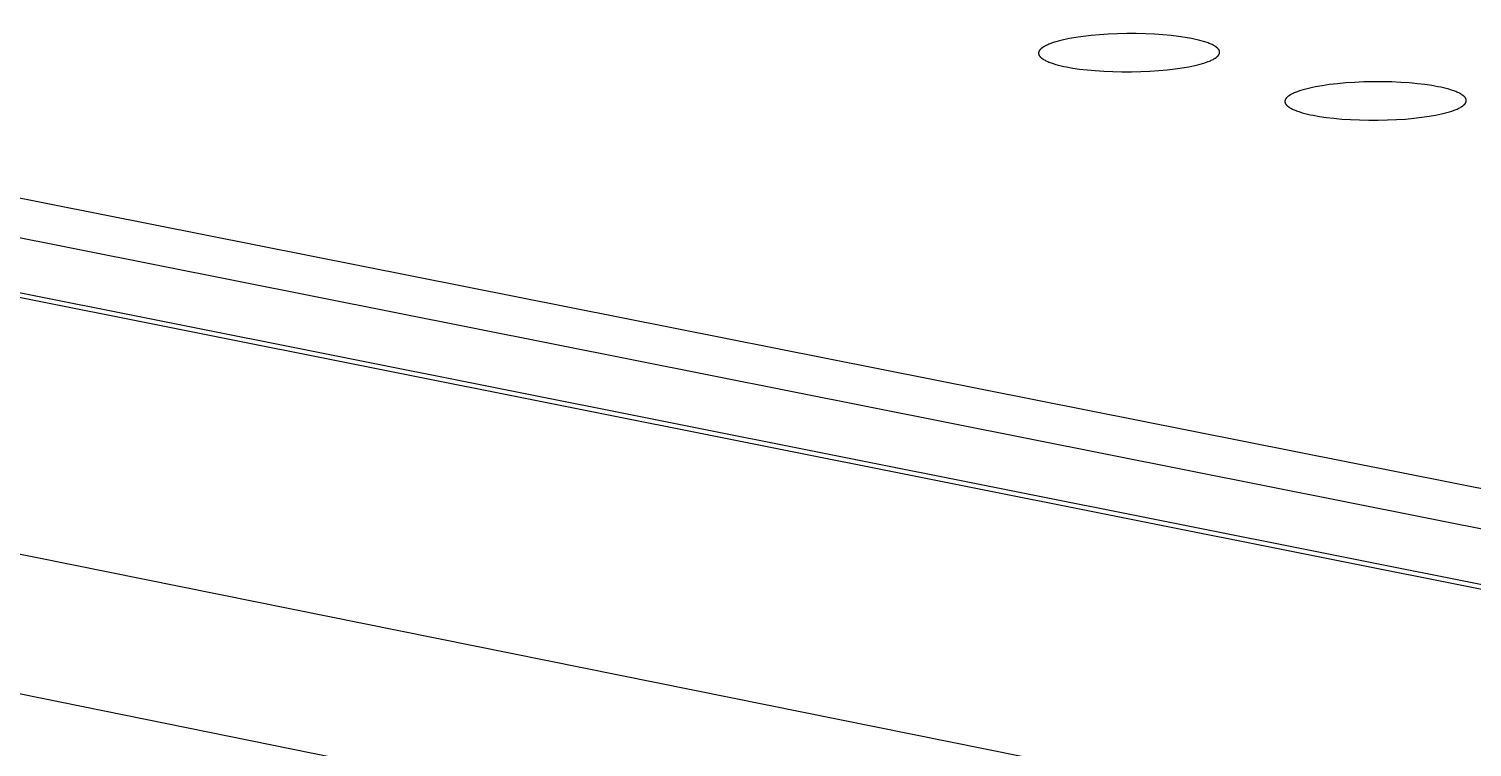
# Model space of a CAD drawing. Header units: millimetres. Extents: x 0 to 4030, y -54 to 2762.
# Drawn here: x 1063.05 to 1107.1, y 935.8 to 957.73 of the extents above; entities that cross this region are included whole.
import ezdxf

# ---------------------------------------------------------------- set-up
doc = ezdxf.new("R2010")
doc.units = ezdxf.units.MM
doc.header["$MEASUREMENT"] = 0
doc.layers.add('Utwórz2D linie widoczne', color=7, linetype='Continuous', true_color=0x000000)

msp = doc.modelspace()

# ---------------------------------------------------------------- linework, layer by layer
at = {"layer": 'Utwórz2D linie widoczne'}
for p, q in [((955.21, 971.007), (1194.672, 923.194)), ((955.963, 970.996), (1195.193, 923.238)), ((1176.524, 918.734), (936.896, 967.084)), ((936.898, 962.973), (1171.672, 915.336)), ((1121.737, 940.828), (1027.823, 959.504)), ((1121.737, 939.601), (1027.834, 958.305)), ((1094.045, 957.189), (1094.021, 957.176)), ((1094.07, 957.203), (1094.045, 957.189)), ((1094.096, 957.217), (1094.07, 957.203)), ((1094.124, 957.23), (1094.096, 957.217)), ((1094.153, 957.243), (1094.124, 957.23)), ((1094.184, 957.256), (1094.153, 957.243)), ((1094.215, 957.268), (1094.184, 957.256)), ((1094.248, 957.281), (1094.215, 957.268)), ((1094.317, 957.305), (1094.248, 957.281)), ((1094.391, 957.328), (1094.317, 957.305)), ((1094.468, 957.35), (1094.391, 957.328)), ((1094.548, 957.371), (1094.468, 957.35)), ((1094.631, 957.39), (1094.548, 957.371)), ((1094.717, 957.409), (1094.631, 957.39)), ((1094.81, 957.428), (1094.717, 957.409)), ((1095.01, 957.463), (1094.81, 957.428)), ((1095.232, 957.494), (1095.01, 957.463)), ((1095.472, 957.522), (1095.232, 957.494)), ((1095.728, 957.546), (1095.472, 957.522)), ((1095.998, 957.564), (1095.728, 957.546)), ((1096.278, 957.576), (1095.998, 957.564)), ((1096.563, 957.582), (1096.278, 957.576)), ((1096.848, 957.582), (1096.563, 957.582)), ((1097.13, 957.576), (1096.848, 957.582)), ((1097.403, 957.564), (1097.13, 957.576)), ((1097.665, 957.546), (1097.403, 957.564)), ((1097.911, 957.523), (1097.665, 957.546)), ((1098.139, 957.496), (1097.911, 957.523)), ((1098.347, 957.465), (1098.139, 957.496)), ((1098.535, 957.432), (1098.347, 957.465)), ((1098.622, 957.414), (1098.535, 957.432)), ((1098.707, 957.395), (1098.622, 957.414)), ((1098.789, 957.375), (1098.707, 957.395)), ((1098.867, 957.353), (1098.789, 957.375)), ((1098.942, 957.331), (1098.867, 957.353)), ((1099.012, 957.307), (1098.942, 957.331)), ((1099.046, 957.295), (1099.012, 957.307)), ((1099.078, 957.283), (1099.046, 957.295)), ((1099.109, 957.27), (1099.078, 957.283)), ((1099.138, 957.257), (1099.109, 957.27)), ((1099.167, 957.244), (1099.138, 957.257)), ((1099.193, 957.231), (1099.167, 957.244)), ((1099.219, 957.217), (1099.193, 957.231)), ((1099.242, 957.204), (1099.219, 957.217)), ((1099.253, 957.197), (1099.242, 957.204)), ((1099.264, 957.19), (1099.253, 957.197)), ((1099.275, 957.183), (1099.264, 957.19)), ((1099.285, 957.176), (1099.275, 957.183)), ((1093.87, 956.999), (1093.869, 956.995)), ((1093.869, 956.995), (1093.869, 956.991)), ((1093.869, 956.991), (1093.869, 956.988)), ((1093.869, 956.988), (1093.869, 956.984)), ((1093.869, 956.984), (1093.869, 956.98)), ((1093.869, 956.98), (1093.869, 956.976)), ((1093.869, 956.976), (1093.869, 956.973)), ((1093.869, 956.973), (1093.869, 956.969)), ((1093.869, 956.969), (1093.87, 956.965)), ((1093.871, 957.007), (1093.87, 957.003)), ((1093.87, 957.003), (1093.87, 956.999)), ((1093.87, 956.965), (1093.87, 956.961)), ((1093.87, 956.961), (1093.871, 956.957)), ((1093.872, 957.01), (1093.871, 957.007)), ((1093.871, 956.957), (1093.872, 956.954)), ((1093.873, 957.018), (1093.872, 957.014)), ((1093.872, 957.014), (1093.872, 957.01)), ((1093.872, 956.954), (1093.873, 956.95)), ((1093.875, 957.022), (1093.873, 957.018)), ((1093.873, 956.95), (1093.874, 956.946)), ((1093.874, 956.946), (1093.875, 956.942)), ((1093.876, 957.025), (1093.875, 957.022)), ((1093.875, 956.942), (1093.877, 956.939)), ((1093.877, 957.029), (1093.876, 957.025)), ((1093.879, 957.033), (1093.877, 957.029)), ((1093.877, 956.939), (1093.878, 956.935)), ((1093.878, 956.935), (1093.879, 956.931)), ((1093.88, 957.037), (1093.879, 957.033)), ((1093.879, 956.931), (1093.881, 956.927)), ((1093.882, 957.041), (1093.88, 957.037)), ((1093.881, 956.927), (1093.883, 956.924)), ((1093.884, 957.044), (1093.882, 957.041)), ((1093.883, 956.924), (1093.885, 956.92)), ((1093.886, 957.048), (1093.884, 957.044)), ((1093.885, 956.92), (1093.887, 956.916)), ((1093.888, 957.052), (1093.886, 957.048)), ((1093.887, 956.916), (1093.889, 956.912)), ((1093.89, 957.056), (1093.888, 957.052)), ((1093.889, 956.912), (1093.891, 956.909)), ((1093.892, 957.059), (1093.89, 957.056)), ((1093.891, 956.909), (1093.893, 956.905)), ((1093.894, 957.063), (1093.892, 957.059)), ((1093.893, 956.905), (1093.896, 956.901)), ((1093.897, 957.067), (1093.894, 957.063)), ((1093.896, 956.901), (1093.898, 956.897)), ((1093.9, 957.071), (1093.897, 957.067)), ((1093.898, 956.897), (1093.901, 956.894)), ((1093.902, 957.074), (1093.9, 957.071)), ((1093.901, 956.894), (1093.904, 956.89)), ((1093.905, 957.078), (1093.902, 957.074)), ((1093.904, 956.89), (1093.907, 956.886)), ((1093.908, 957.082), (1093.905, 957.078)), ((1093.907, 956.886), (1093.91, 956.883)), ((1093.911, 957.085), (1093.908, 957.082)), ((1093.91, 956.883), (1093.913, 956.879)), ((1093.914, 957.089), (1093.911, 957.085)), ((1093.913, 956.879), (1093.916, 956.875)), ((1093.921, 957.096), (1093.914, 957.089)), ((1093.916, 956.875), (1093.919, 956.872)), ((1093.919, 956.872), (1093.926, 956.864)), ((1093.928, 957.104), (1093.921, 957.096)), ((1093.926, 956.864), (1093.934, 956.857)), ((1093.935, 957.111), (1093.928, 957.104)), ((1093.934, 956.857), (1093.942, 956.85)), ((1093.943, 957.118), (1093.935, 957.111)), ((1093.942, 956.85), (1093.95, 956.842)), ((1093.952, 957.126), (1093.943, 957.118)), ((1093.95, 956.842), (1093.959, 956.835)), ((1093.96, 957.133), (1093.952, 957.126)), ((1093.959, 956.835), (1093.968, 956.828)), ((1093.97, 957.14), (1093.96, 957.133)), ((1093.968, 956.828), (1093.977, 956.821)), ((1093.979, 957.147), (1093.97, 957.14)), ((1093.977, 956.821), (1093.987, 956.814)), ((1093.989, 957.154), (1093.979, 957.147)), ((1093.987, 956.814), (1093.998, 956.807)), ((1093.999, 957.162), (1093.989, 957.154)), ((1093.998, 956.807), (1094.009, 956.8)), ((1094.01, 957.169), (1093.999, 957.162)), ((1094.009, 956.8), (1094.02, 956.793)), ((1094.021, 957.176), (1094.01, 957.169)), ((1094.02, 956.793), (1094.043, 956.779)), ((1094.043, 956.779), (1094.069, 956.766)), ((1094.069, 956.766), (1094.095, 956.752)), ((1094.095, 956.752), (1094.123, 956.739)), ((1094.123, 956.739), (1094.153, 956.726)), ((1099.05, 956.728), (1099.082, 956.741)), ((1099.082, 956.741), (1099.112, 956.753)), ((1099.112, 956.753), (1099.141, 956.766)), ((1099.141, 956.766), (1099.169, 956.78)), ((1099.169, 956.78), (1099.195, 956.793)), ((1099.195, 956.793), (1099.22, 956.807)), ((1099.22, 956.807), (1099.243, 956.821)), ((1099.243, 956.821), (1099.255, 956.828)), ((1099.255, 956.828), (1099.265, 956.835)), ((1099.265, 956.835), (1099.276, 956.842)), ((1099.276, 956.842), (1099.286, 956.849)), ((1099.294, 957.168), (1099.285, 957.176)), ((1099.286, 956.849), (1099.295, 956.856)), ((1099.304, 957.161), (1099.294, 957.168)), ((1099.295, 956.856), (1099.304, 956.864)), ((1099.312, 957.154), (1099.304, 957.161)), ((1099.304, 956.864), (1099.313, 956.871)), ((1099.321, 957.147), (1099.312, 957.154)), ((1099.313, 956.871), (1099.321, 956.878)), ((1099.329, 957.14), (1099.321, 957.147)), ((1099.321, 956.878), (1099.329, 956.885)), ((1099.336, 957.132), (1099.329, 957.14)), ((1099.329, 956.885), (1099.336, 956.893)), ((1099.343, 957.125), (1099.336, 957.132)), ((1099.336, 956.893), (1099.343, 956.9)), ((1099.347, 957.121), (1099.343, 957.125)), ((1099.343, 956.9), (1099.35, 956.907)), ((1099.35, 957.118), (1099.347, 957.121)), ((1099.353, 957.114), (1099.35, 957.118)), ((1099.35, 956.907), (1099.353, 956.911)), ((1099.356, 957.11), (1099.353, 957.114)), ((1099.353, 956.911), (1099.356, 956.915)), ((1099.359, 957.107), (1099.356, 957.11)), ((1099.356, 956.915), (1099.359, 956.919)), ((1099.362, 957.103), (1099.359, 957.107)), ((1099.359, 956.919), (1099.362, 956.922)), ((1099.364, 957.099), (1099.362, 957.103)), ((1099.362, 956.922), (1099.365, 956.926)), ((1099.367, 957.095), (1099.364, 957.099)), ((1099.365, 956.926), (1099.367, 956.93)), ((1099.369, 957.092), (1099.367, 957.095)), ((1099.367, 956.93), (1099.37, 956.933)), ((1099.372, 957.088), (1099.369, 957.092)), ((1099.37, 956.933), (1099.372, 956.937)), ((1099.374, 957.084), (1099.372, 957.088)), ((1099.372, 956.937), (1099.374, 956.941)), ((1099.376, 957.081), (1099.374, 957.084)), ((1099.374, 956.941), (1099.376, 956.945)), ((1099.378, 957.077), (1099.376, 957.081)), ((1099.376, 956.945), (1099.378, 956.948)), ((1099.38, 957.073), (1099.378, 957.077)), ((1099.378, 956.948), (1099.38, 956.952)), ((1099.382, 957.069), (1099.38, 957.073)), ((1099.38, 956.952), (1099.382, 956.956)), ((1099.384, 957.066), (1099.382, 957.069)), ((1099.382, 956.956), (1099.384, 956.96)), ((1099.385, 957.062), (1099.384, 957.066)), ((1099.384, 956.96), (1099.385, 956.964)), ((1099.387, 957.058), (1099.385, 957.062)), ((1099.385, 956.964), (1099.387, 956.967)), ((1099.388, 957.054), (1099.387, 957.058)), ((1099.387, 956.967), (1099.388, 956.971)), ((1099.389, 957.05), (1099.388, 957.054)), ((1099.388, 956.971), (1099.389, 956.975)), ((1099.39, 957.047), (1099.389, 957.05)), ((1099.389, 956.975), (1099.39, 956.979)), ((1099.391, 957.043), (1099.39, 957.047)), ((1099.39, 956.979), (1099.391, 956.982)), ((1099.392, 957.039), (1099.391, 957.043)), ((1099.391, 956.982), (1099.392, 956.986)), ((1099.393, 957.035), (1099.392, 957.039)), ((1099.392, 956.986), (1099.393, 956.99)), ((1099.393, 957.032), (1099.393, 957.035)), ((1099.394, 957.028), (1099.393, 957.032)), ((1099.393, 956.994), (1099.394, 956.998)), ((1099.393, 956.99), (1099.393, 956.994)), ((1099.394, 957.024), (1099.394, 957.028)), ((1099.395, 957.02), (1099.394, 957.024)), ((1099.394, 957.001), (1099.395, 957.005)), ((1099.394, 956.998), (1099.394, 957.001)), ((1099.395, 957.016), (1099.395, 957.02)), ((1099.395, 957.013), (1099.395, 957.016)), ((1099.395, 957.009), (1099.395, 957.013)), ((1099.395, 957.005), (1099.395, 957.009)), ((1094.153, 956.726), (1094.184, 956.713)), ((1094.184, 956.713), (1094.216, 956.701)), ((1094.216, 956.701), (1094.249, 956.689)), ((1094.249, 956.689), (1094.319, 956.665)), ((1094.319, 956.665), (1094.394, 956.643)), ((1094.394, 956.643), (1094.472, 956.621)), ((1094.472, 956.621), (1094.554, 956.601)), ((1094.554, 956.601), (1094.639, 956.582)), ((1094.639, 956.582), (1094.726, 956.564)), ((1094.726, 956.564), (1094.914, 956.531)), ((1094.914, 956.531), (1095.123, 956.5)), ((1095.123, 956.5), (1095.351, 956.473)), ((1095.351, 956.473), (1095.597, 956.45)), ((1095.597, 956.45), (1095.859, 956.432)), ((1095.859, 956.432), (1096.133, 956.42)), ((1096.133, 956.42), (1096.415, 956.414)), ((1096.415, 956.414), (1096.701, 956.414)), ((1096.701, 956.414), (1096.986, 956.42)), ((1096.986, 956.42), (1097.266, 956.432)), ((1097.266, 956.432), (1097.536, 956.45)), ((1097.536, 956.45), (1097.793, 956.473)), ((1097.793, 956.473), (1098.034, 956.501)), ((1098.034, 956.501), (1098.255, 956.533)), ((1098.255, 956.533), (1098.456, 956.568)), ((1098.456, 956.568), (1098.548, 956.587)), ((1098.548, 956.587), (1098.635, 956.606)), ((1098.635, 956.606), (1098.718, 956.626)), ((1098.718, 956.626), (1098.798, 956.646)), ((1098.798, 956.646), (1098.875, 956.668)), ((1098.875, 956.668), (1098.948, 956.691)), ((1098.948, 956.691), (1099.017, 956.715)), ((1099.017, 956.715), (1099.05, 956.728)), ((1101.983, 955.877), (1101.906, 955.855)), ((1102.063, 955.898), (1101.983, 955.877)), ((1102.146, 955.918), (1102.063, 955.898)), ((1102.233, 955.937), (1102.146, 955.918)), ((1102.325, 955.956), (1102.233, 955.937)), ((1102.526, 955.991), (1102.325, 955.956)), ((1102.747, 956.023), (1102.526, 955.991)), ((1102.988, 956.051), (1102.747, 956.023)), ((1103.245, 956.074), (1102.988, 956.051)), ((1103.515, 956.092), (1103.245, 956.074)), ((1103.795, 956.104), (1103.515, 956.092)), ((1104.08, 956.111), (1103.795, 956.104)), ((1104.366, 956.11), (1104.08, 956.111)), ((1104.648, 956.104), (1104.366, 956.11)), ((1104.922, 956.092), (1104.648, 956.104)), ((1105.185, 956.074), (1104.922, 956.092)), ((1105.431, 956.051), (1105.185, 956.074)), ((1105.66, 956.024), (1105.431, 956.051)), ((1105.869, 955.994), (1105.66, 956.024)), ((1106.058, 955.96), (1105.869, 955.994)), ((1106.146, 955.942), (1106.058, 955.96)), ((1106.231, 955.923), (1106.146, 955.942)), ((1106.313, 955.903), (1106.231, 955.923)), ((1106.392, 955.881), (1106.313, 955.903)), ((1106.467, 955.859), (1106.392, 955.881)), ((1106.538, 955.835), (1106.467, 955.859)), ((1101.388, 955.525), (1101.387, 955.521)), ((1101.387, 955.521), (1101.387, 955.518)), ((1101.387, 955.518), (1101.387, 955.514)), ((1101.387, 955.514), (1101.387, 955.51)), ((1101.387, 955.51), (1101.387, 955.506)), ((1101.387, 955.506), (1101.387, 955.502)), ((1101.387, 955.502), (1101.387, 955.499)), ((1101.387, 955.499), (1101.388, 955.495)), ((1101.389, 955.533), (1101.388, 955.529)), ((1101.388, 955.529), (1101.388, 955.525)), ((1101.388, 955.495), (1101.388, 955.491)), ((1101.388, 955.491), (1101.389, 955.487)), ((1101.39, 955.54), (1101.389, 955.537)), ((1101.389, 955.537), (1101.389, 955.533)), ((1101.389, 955.487), (1101.39, 955.483)), ((1101.391, 955.544), (1101.39, 955.54)), ((1101.39, 955.483), (1101.39, 955.48)), ((1101.39, 955.48), (1101.391, 955.476)), ((1101.392, 955.548), (1101.391, 955.544)), ((1101.391, 955.476), (1101.393, 955.472)), ((1101.394, 955.552), (1101.392, 955.548)), ((1101.393, 955.472), (1101.394, 955.468)), ((1101.395, 955.556), (1101.394, 955.552)), ((1101.394, 955.468), (1101.395, 955.465)), ((1101.396, 955.559), (1101.395, 955.556)), ((1101.395, 955.465), (1101.397, 955.461)), ((1101.398, 955.563), (1101.396, 955.559)), ((1101.397, 955.461), (1101.398, 955.457)), ((1101.4, 955.567), (1101.398, 955.563)), ((1101.398, 955.457), (1101.4, 955.453)), ((1101.401, 955.571), (1101.4, 955.567)), ((1101.4, 955.453), (1101.402, 955.449)), ((1101.403, 955.574), (1101.401, 955.571)), ((1101.402, 955.449), (1101.404, 955.446)), ((1101.405, 955.578), (1101.403, 955.574)), ((1101.404, 955.446), (1101.406, 955.442)), ((1101.407, 955.582), (1101.405, 955.578)), ((1101.406, 955.442), (1101.408, 955.438)), ((1101.41, 955.586), (1101.407, 955.582)), ((1101.408, 955.438), (1101.41, 955.434)), ((1101.412, 955.589), (1101.41, 955.586)), ((1101.41, 955.434), (1101.412, 955.431)), ((1101.414, 955.593), (1101.412, 955.589)), ((1101.412, 955.431), (1101.415, 955.427)), ((1101.417, 955.597), (1101.414, 955.593)), ((1101.415, 955.427), (1101.417, 955.423)), ((1101.42, 955.601), (1101.417, 955.597)), ((1101.417, 955.423), (1101.42, 955.419)), ((1101.422, 955.604), (1101.42, 955.601)), ((1101.42, 955.419), (1101.423, 955.416)), ((1101.425, 955.608), (1101.422, 955.604)), ((1101.428, 955.612), (1101.425, 955.608)), ((1101.431, 955.616), (1101.428, 955.612)), ((1101.438, 955.623), (1101.431, 955.616)), ((1101.445, 955.63), (1101.438, 955.623)), ((1101.452, 955.638), (1101.445, 955.63)), ((1101.46, 955.645), (1101.452, 955.638)), ((1101.468, 955.652), (1101.46, 955.645)), ((1101.477, 955.66), (1101.468, 955.652)), ((1101.486, 955.667), (1101.477, 955.66)), ((1101.496, 955.674), (1101.486, 955.667)), ((1101.506, 955.681), (1101.496, 955.674)), ((1101.516, 955.688), (1101.506, 955.681)), ((1101.527, 955.695), (1101.516, 955.688)), ((1101.538, 955.702), (1101.527, 955.695)), ((1101.561, 955.716), (1101.538, 955.702)), ((1101.586, 955.73), (1101.561, 955.716)), ((1101.612, 955.744), (1101.586, 955.73)), ((1101.64, 955.757), (1101.612, 955.744)), ((1101.669, 955.77), (1101.64, 955.757)), ((1101.7, 955.783), (1101.669, 955.77)), ((1101.731, 955.796), (1101.7, 955.783)), ((1101.764, 955.808), (1101.731, 955.796)), ((1101.833, 955.832), (1101.764, 955.808)), ((1101.906, 955.855), (1101.833, 955.832)), ((1106.571, 955.823), (1106.538, 955.835)), ((1106.604, 955.81), (1106.571, 955.823)), ((1106.635, 955.797), (1106.604, 955.81)), ((1106.664, 955.785), (1106.635, 955.797)), ((1106.693, 955.771), (1106.664, 955.785)), ((1106.72, 955.758), (1106.693, 955.771)), ((1106.745, 955.744), (1106.72, 955.758)), ((1106.769, 955.731), (1106.745, 955.744)), ((1106.78, 955.724), (1106.769, 955.731)), ((1106.791, 955.717), (1106.78, 955.724)), ((1106.802, 955.71), (1106.791, 955.717)), ((1106.812, 955.702), (1106.802, 955.71)), ((1106.821, 955.695), (1106.812, 955.702)), ((1106.831, 955.688), (1106.821, 955.695)), ((1106.84, 955.681), (1106.831, 955.688)), ((1106.848, 955.674), (1106.84, 955.681)), ((1106.856, 955.666), (1106.848, 955.674)), ((1106.864, 955.659), (1106.856, 955.666)), ((1106.859, 955.411), (1106.866, 955.418)), ((1106.871, 955.652), (1106.864, 955.659)), ((1106.866, 955.418), (1106.873, 955.426)), ((1106.878, 955.644), (1106.871, 955.652)), ((1106.873, 955.426), (1106.877, 955.43)), ((1106.877, 955.43), (1106.88, 955.433)), ((1106.881, 955.641), (1106.878, 955.644)), ((1106.88, 955.433), (1106.883, 955.437)), ((1106.884, 955.637), (1106.881, 955.641)), ((1106.883, 955.437), (1106.886, 955.441)), ((1106.887, 955.633), (1106.884, 955.637)), ((1106.886, 955.441), (1106.889, 955.444)), ((1106.89, 955.629), (1106.887, 955.633)), ((1106.889, 955.444), (1106.892, 955.448)), ((1106.892, 955.626), (1106.89, 955.629)), ((1106.895, 955.622), (1106.892, 955.626)), ((1106.892, 955.448), (1106.894, 955.452)), ((1106.894, 955.452), (1106.897, 955.456)), ((1106.898, 955.618), (1106.895, 955.622)), ((1106.897, 955.456), (1106.899, 955.459)), ((1106.9, 955.615), (1106.898, 955.618)), ((1106.899, 955.459), (1106.902, 955.463)), ((1106.902, 955.611), (1106.9, 955.615)), ((1106.904, 955.607), (1106.902, 955.611)), ((1106.902, 955.463), (1106.904, 955.467)), ((1106.906, 955.603), (1106.904, 955.607)), ((1106.904, 955.467), (1106.906, 955.471)), ((1106.908, 955.599), (1106.906, 955.603)), ((1106.906, 955.471), (1106.908, 955.474)), ((1106.91, 955.596), (1106.908, 955.599)), ((1106.908, 955.474), (1106.91, 955.478)), ((1106.912, 955.592), (1106.91, 955.596)), ((1106.91, 955.478), (1106.911, 955.482)), ((1106.911, 955.482), (1106.913, 955.486)), ((1106.914, 955.588), (1106.912, 955.592)), ((1106.913, 955.486), (1106.915, 955.49)), ((1106.915, 955.584), (1106.914, 955.588)), ((1106.916, 955.581), (1106.915, 955.584)), ((1106.915, 955.49), (1106.916, 955.493)), ((1106.918, 955.577), (1106.916, 955.581)), ((1106.916, 955.493), (1106.917, 955.497)), ((1106.917, 955.497), (1106.918, 955.501)), ((1106.919, 955.573), (1106.918, 955.577)), ((1106.918, 955.501), (1106.919, 955.505)), ((1106.92, 955.569), (1106.919, 955.573)), ((1106.919, 955.505), (1106.92, 955.509)), ((1106.921, 955.565), (1106.92, 955.569)), ((1106.92, 955.509), (1106.921, 955.512)), ((1106.921, 955.562), (1106.921, 955.565)), ((1106.922, 955.558), (1106.921, 955.562)), ((1106.921, 955.512), (1106.922, 955.516)), ((1106.923, 955.554), (1106.922, 955.558)), ((1106.922, 955.516), (1106.923, 955.52)), ((1106.923, 955.55), (1106.923, 955.554)), ((1106.923, 955.547), (1106.923, 955.55)), ((1106.924, 955.543), (1106.923, 955.547)), ((1106.923, 955.528), (1106.924, 955.531)), ((1106.923, 955.524), (1106.923, 955.528)), ((1106.923, 955.52), (1106.923, 955.524)), ((1106.924, 955.539), (1106.924, 955.543)), ((1106.924, 955.535), (1106.924, 955.539)), ((1106.924, 955.531), (1106.924, 955.535)), ((1101.423, 955.416), (1101.426, 955.412)), ((1101.426, 955.412), (1101.429, 955.408)), ((1101.429, 955.408), (1101.432, 955.405)), ((1101.432, 955.405), (1101.435, 955.401)), ((1101.435, 955.401), (1101.439, 955.397)), ((1101.439, 955.397), (1101.446, 955.39)), ((1101.446, 955.39), (1101.453, 955.383)), ((1101.453, 955.383), (1101.461, 955.375)), ((1101.461, 955.375), (1101.47, 955.368)), ((1101.47, 955.368), (1101.479, 955.361)), ((1101.479, 955.361), (1101.488, 955.354)), ((1101.488, 955.354), (1101.498, 955.346)), ((1101.498, 955.346), (1101.508, 955.339)), ((1101.508, 955.339), (1101.518, 955.332)), ((1101.518, 955.332), (1101.529, 955.325)), ((1101.529, 955.325), (1101.54, 955.318)), ((1101.54, 955.318), (1101.564, 955.304)), ((1101.564, 955.304), (1101.589, 955.291)), ((1101.589, 955.291), (1101.616, 955.277)), ((1101.616, 955.277), (1101.644, 955.264)), ((1101.644, 955.264), (1101.674, 955.251)), ((1101.674, 955.251), (1101.705, 955.239)), ((1101.705, 955.239), (1101.737, 955.226)), ((1101.737, 955.226), (1101.771, 955.214)), ((1101.771, 955.214), (1101.842, 955.19)), ((1101.842, 955.19), (1101.917, 955.167)), ((1101.917, 955.167), (1101.995, 955.146)), ((1101.995, 955.146), (1102.078, 955.126)), ((1102.078, 955.126), (1102.163, 955.106)), ((1102.163, 955.106), (1102.251, 955.088)), ((1102.251, 955.088), (1102.439, 955.055)), ((1102.439, 955.055), (1102.648, 955.024)), ((1102.648, 955.024), (1102.877, 954.997)), ((1102.877, 954.997), (1103.125, 954.974)), ((1105.067, 954.974), (1105.325, 954.998)), ((1105.325, 954.998), (1105.565, 955.026)), ((1105.565, 955.026), (1105.787, 955.058)), ((1105.787, 955.058), (1105.987, 955.093)), ((1105.987, 955.093), (1106.08, 955.111)), ((1106.08, 955.111), (1106.167, 955.13)), ((1106.167, 955.13), (1106.249, 955.15)), ((1106.249, 955.15), (1106.33, 955.171)), ((1106.33, 955.171), (1106.406, 955.193)), ((1106.406, 955.193), (1106.479, 955.216)), ((1106.479, 955.216), (1106.548, 955.241)), ((1106.548, 955.241), (1106.581, 955.253)), ((1106.581, 955.253), (1106.613, 955.266)), ((1106.613, 955.266), (1106.643, 955.279)), ((1106.643, 955.279), (1106.672, 955.292)), ((1106.672, 955.292), (1106.7, 955.305)), ((1106.7, 955.305), (1106.726, 955.319)), ((1106.726, 955.319), (1106.751, 955.332)), ((1106.751, 955.332), (1106.774, 955.346)), ((1106.774, 955.346), (1106.785, 955.353)), ((1106.785, 955.353), (1106.796, 955.36)), ((1106.796, 955.36), (1106.806, 955.368)), ((1106.806, 955.368), (1106.816, 955.375)), ((1106.816, 955.375), (1106.825, 955.382)), ((1106.825, 955.382), (1106.834, 955.389)), ((1106.834, 955.389), (1106.843, 955.396)), ((1106.843, 955.396), (1106.851, 955.404)), ((1106.851, 955.404), (1106.859, 955.411)), ((1103.125, 954.974), (1103.387, 954.956)), ((1103.387, 954.956), (1103.662, 954.944)), ((1103.662, 954.944), (1103.944, 954.938)), ((1103.944, 954.938), (1104.231, 954.937)), ((1104.231, 954.937), (1104.516, 954.944)), ((1104.516, 954.944), (1104.797, 954.956)), ((1104.797, 954.956), (1105.067, 954.974))]:
    msp.add_line(p, q, dxfattribs=at)

doc.saveas('drawing.dxf')
